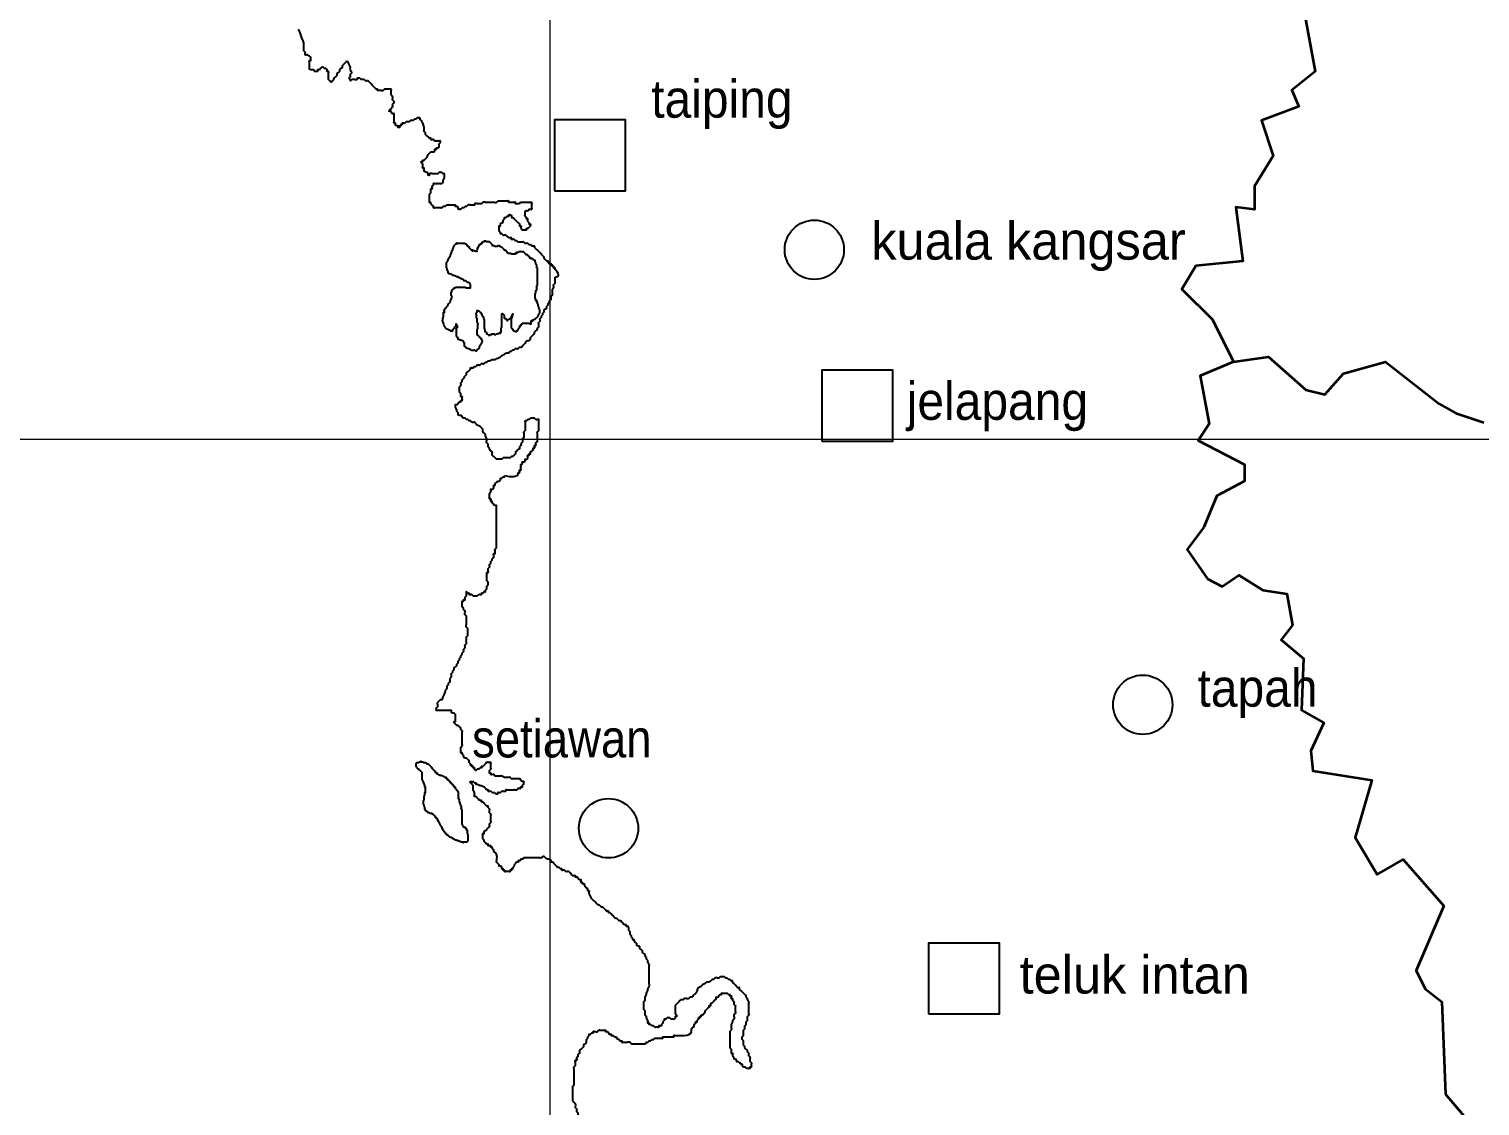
# Model space of a CAD drawing. Header units: metres. Extents: x -400 to 2000400, y -400 to 948520.
# Drawn here: x 244810 to 398504, y 429367 to 543427 of the extents above; entities that cross this region are included whole.
import ezdxf
from ezdxf.enums import TextEntityAlignment as Align

# ---------------------------------------------------------------- set-up
doc = ezdxf.new("R2010")
doc.units = ezdxf.units.M
doc.header["$LTSCALE"] = 1600
for name, color, linetype, lineweight in [('1', 7, 'Continuous', 25), ('2', 7, 'Continuous', 25), ('3', 7, 'Continuous', 13), ('30', 7, 'Continuous', 35)]:
    doc.layers.add(name, color=color, linetype=linetype, lineweight=lineweight)

msp = doc.modelspace()

# ---------------------------------------------------------------- linework, layer by layer
at = {"layer": '1'}
for points in [[(274657, 539088), (274512, 539233), (274512, 539378), (274512, 539522), (274512, 539667), (274512, 539956), (274512, 540101), (274657, 540101), (274657, 540245), (274657, 540390), (274512, 540535), (274223, 540679), (274078, 540679), (274078, 540824), (274078, 540968), (273934, 541113), (273934, 541258), (273934, 541402), (273934, 541547), (273934, 541692), (273934, 541836), (273789, 542270), (273645, 542704), (273500, 543138), (273356, 543427)], [(282898, 534749), (283042, 534749), (283042, 534894), (283187, 534894), (283187, 535038), (283332, 535183), (283332, 535472), (283476, 535617), (283476, 535762), (283332, 535906), (283332, 536196), (283187, 536485), (283187, 536629), (283187, 536919), (283187, 537063), (283042, 537063), (282898, 537063), (282753, 537063), (282609, 537063), (282464, 537063), (282320, 536919), (282030, 536919), (281886, 536919), (281741, 536919), (281741, 537063), (281597, 537063), (281452, 537208), (281307, 537353), (281163, 537497), (281018, 537642), (280874, 537787), (280729, 537931), (280585, 537931), (280440, 537931), (280295, 538076), (280151, 538076), (280006, 538076), (279862, 538220), (279717, 538220), (279573, 538220), (279573, 538076), (279283, 538076), (279139, 538076), (278994, 538076), (278850, 537931), (278850, 538076), (278705, 538220), (278850, 538365), (278850, 538510), (278850, 538654), (278994, 538799), (278850, 539088), (278850, 539378), (278705, 539667), (278560, 539956), (278416, 539956), (278271, 539811), (278127, 539667), (277982, 539522), (277982, 539378), (277838, 539233), (277693, 539088), (277693, 538944), (277548, 538799), (277404, 538654), (277404, 538510), (277259, 538365), (277115, 538220), (276970, 537931), (276825, 537787), (276681, 537931), (276536, 538076), (276536, 538220), (276536, 538510), (276536, 538654), (276536, 538799), (276536, 538944), (276392, 538944), (276392, 539088), (276247, 539233), (276103, 539233), (275958, 539378), (275813, 539378), (275669, 539233), (275524, 539088), (275380, 539088), (275380, 538944), (275235, 538944), (275091, 538944), (274946, 539088), (274657, 539088)], [(288536, 528241), (288392, 528241), (288247, 528241), (288103, 528096), (287958, 528096), (287814, 528096), (287669, 528096), (287524, 528096), (287235, 528096), (287235, 527951), (287091, 527951), (287091, 528096), (286946, 528241), (286657, 528385), (286657, 528530), (286657, 528675), (286512, 528675), (286512, 528819), (286512, 529108), (286368, 529253), (286368, 529398), (286512, 529398), (286512, 529542), (286657, 529542), (286801, 529687), (286946, 529832), (287091, 530121), (287235, 530266), (287380, 530410), (287669, 530410), (287814, 530555), (287814, 530699), (287958, 530699), (287958, 530844), (288103, 530844), (288247, 530989), (288247, 531278), (288392, 531423), (288392, 531567), (288247, 531567), (288103, 531567), (287958, 531567), (287814, 531567), (287669, 531712), (287380, 531712), (287380, 531856), (287235, 531856), (287091, 532001), (286801, 532290), (286801, 532435), (286657, 532580), (286657, 532724), (286657, 533014), (286512, 533447), (286368, 533737), (286223, 533881), (286223, 534026), (286079, 534026), (285934, 534026), (285789, 533881), (285645, 533881), (285500, 533737), (285356, 533737), (285211, 533737), (285067, 533592), (284777, 533592), (284633, 533447), (284488, 533447), (284344, 533447), (284344, 533303), (284199, 533303), (284199, 533158), (284054, 533158), (284054, 533014), (283910, 533014), (283910, 533158), (283765, 533158), (283621, 533303), (283621, 533447), (283476, 533447), (283476, 533592), (283476, 533737), (283476, 533881), (283476, 534026), (283476, 534171), (283476, 534315), (283476, 534460), (283332, 534460), (283187, 534605), (283042, 534749), (282898, 534749)], [(296777, 524914), (296633, 524914), (296488, 524914), (296344, 524914), (296344, 525059), (296199, 525059), (296055, 525059), (295910, 525059), (295765, 525059), (295621, 525059), (295621, 525203), (295476, 525203), (295332, 525203), (295187, 525203), (295043, 525203), (294898, 525203), (294753, 525203), (294609, 525203), (294464, 525203), (294320, 525059), (294030, 525059), (293886, 525059), (293741, 525059), (293597, 525059), (293163, 525059), (292874, 525059), (292729, 524914), (292585, 524914), (292296, 524914), (292006, 524914), (292006, 524769), (291862, 524769), (291717, 524769), (291573, 524769), (291283, 524769), (291139, 524625), (290994, 524625), (290850, 524480), (290705, 524480), (290561, 524335), (290416, 524335), (290271, 524335), (290271, 524480), (290127, 524625), (289982, 524625), (289982, 524769), (289838, 524769), (289693, 524769), (289404, 524769), (289115, 524769), (288826, 524625), (288681, 524625), (288536, 524480), (288392, 524480), (288247, 524480), (288103, 524480), (287814, 524480), (287669, 524480), (287669, 524625), (287524, 524769), (287380, 524914), (287380, 525059), (287235, 525059), (287235, 525203), (287235, 525348), (287235, 525493), (287235, 525637), (287235, 525782), (287235, 525926), (287380, 526071), (287380, 526216), (287380, 526360), (287380, 526505), (287524, 526505), (287524, 526650), (287524, 526794), (287669, 526939), (287669, 527084), (287814, 527084), (287958, 527084), (288103, 527084), (288247, 527084), (288392, 527084), (288536, 527084), (288681, 527228), (288681, 527373), (288826, 527662), (288826, 527951), (288826, 528096), (288681, 528096), (288536, 528241)], [(298079, 520430), (297934, 520575), (297790, 520575), (297645, 520720), (297500, 520720), (297356, 520720), (297211, 520864), (297067, 520864), (296922, 520864), (296777, 520864), (296633, 520864), (296488, 521009), (296344, 521009), (296199, 521153), (296055, 521153), (295910, 521153), (295910, 521298), (295765, 521298), (295476, 521443), (295332, 521587), (295187, 521587), (295043, 521587), (294898, 521732), (294753, 521732), (294753, 521877), (294609, 522021), (294609, 522166), (294609, 522311), (294609, 522455), (294609, 522600), (294753, 522600), (294753, 522744), (294898, 522889), (295043, 523034), (295043, 523178), (295187, 523323), (295187, 523468), (295332, 523468), (295476, 523612), (295621, 523612), (295621, 523757), (295765, 523757), (295910, 523612), (295910, 523468), (296055, 523468), (296199, 523323), (296344, 523178), (296488, 523034), (296633, 522889), (296777, 522744), (296777, 522600), (296922, 522600), (296922, 522455), (297067, 522166), (297211, 522166), (297356, 522166), (297500, 522166), (297500, 522311), (297645, 522311), (297790, 522455), (297934, 522600), (297934, 522744), (297790, 522744), (297790, 522889), (297645, 523034), (297645, 523178), (297645, 523323), (297500, 523323), (297500, 523468), (297356, 523612), (297356, 523757), (297356, 523902), (297356, 524046), (297500, 524191), (297645, 524191), (297790, 524335), (297934, 524335), (298079, 524335), (298079, 524480), (298079, 524625), (298079, 524914), (298079, 525059), (297934, 525059), (297790, 525059), (297645, 525059), (297500, 525059), (297356, 525059), (297211, 525059), (297067, 525059), (296922, 525059), (296777, 524914)], [(292198, 519824), (291707, 519988), (291789, 519906), (291707, 519988), (291625, 520070), (291543, 520152), (291461, 520234), (291461, 520315), (291379, 520315), (291379, 520397), (291297, 520397), (291297, 520479), (291215, 520479), (291215, 520561), (291134, 520643), (291052, 520643), (290970, 520725), (290888, 520725), (290806, 520725), (290724, 520725), (290642, 520725), (290560, 520725), (290479, 520725), (290397, 520725), (290233, 520725), (290069, 520725), (290069, 520643), (289987, 520643), (289905, 520561), (289824, 520479), (289742, 520315), (289742, 520234), (289660, 520152), (289660, 519988), (289578, 519906), (289578, 519824), (289496, 519660), (289496, 519578), (289414, 519496), (289414, 519414), (289332, 519251), (289332, 519169), (289250, 519169), (289250, 519087), (289169, 519005), (289169, 518923), (289087, 518841), (289087, 518759), (289005, 518677), (289005, 518595), (289005, 518432), (289005, 518350), (289005, 518268), (289005, 518186), (289087, 518022), (289087, 517858), (289169, 517776), (289169, 517612), (289250, 517531), (289332, 517531), (289414, 517531), (289578, 517449), (289660, 517367), (289824, 517367), (289987, 517285), (290151, 517203), (290233, 517203), (290315, 517121), (290397, 517121), (290479, 517039), (290560, 517039), (290642, 516957), (290724, 516957), (290806, 516875), (290888, 516793), (290970, 516793), (291052, 516793), (291215, 516630), (291461, 516548), (291461, 516466), (291543, 516384), (291543, 516302), (291543, 516220), (291543, 516138), (291543, 516056), (291543, 515974), (291461, 515974), (291379, 515974), (291297, 515974), (291215, 515974), (291134, 515974)], [(296865, 519824), (296783, 519824), (296701, 519824), (296619, 519742), (296538, 519742), (296456, 519742), (296456, 519660), (296374, 519660), (296292, 519660), (296292, 519578), (296210, 519578), (296046, 519578), (295964, 519578), (295801, 519660), (295719, 519660), (295637, 519660), (295555, 519660), (295473, 519824), (295391, 519906), (295309, 519988), (295228, 519988), (295146, 520070), (295064, 520152), (294982, 520234), (294900, 520315), (294818, 520315), (294736, 520397), (294654, 520397), (294654, 520479), (294573, 520479), (294491, 520479), (294409, 520397), (294327, 520397), (294245, 520397), (294163, 520397), (294081, 520479), (293999, 520479), (293917, 520479), (293917, 520561), (293836, 520643), (293754, 520725), (293672, 520807), (293590, 520889), (293508, 520889), (293426, 520889), (293344, 520889), (293262, 520889), (293181, 520971), (293099, 520971), (293017, 520971), (293017, 520889), (292935, 520889), (292853, 520807), (292771, 520807), (292771, 520725), (292689, 520725), (292689, 520643), (292607, 520643), (292607, 520561), (292526, 520561), (292444, 520479), (292444, 520397), (292362, 520315), (292362, 520234), (292280, 520234), (292280, 520152), (292280, 520070), (292198, 519824)], [(298666, 512944), (298748, 513025), (298748, 513107), (298830, 513189), (298830, 513271), (298912, 513353), (298912, 513435), (298912, 513517), (298912, 513599), (298912, 513681), (298830, 513845), (298830, 513927), (298830, 514008), (298748, 514090), (298748, 514172), (298748, 514254), (298666, 514336), (298666, 514418), (298666, 514500), (298585, 514500), (298585, 514582), (298585, 514664), (298503, 514664), (298503, 514746), (298503, 514828), (298421, 514909), (298421, 514991), (298421, 515073), (298421, 515155), (298421, 515237), (298421, 515319), (298421, 515401), (298503, 515483), (298503, 515565), (298503, 515647), (298503, 515729), (298585, 515810), (298585, 515892), (298585, 515974), (298585, 516056), (298585, 516138), (298585, 516220), (298666, 516302), (298666, 516384), (298666, 516466), (298666, 516548), (298666, 516630), (298666, 516711), (298666, 516793), (298666, 516957), (298666, 517039), (298666, 517121), (298666, 517285), (298666, 517367), (298666, 517531), (298666, 517612), (298666, 517776), (298666, 517858), (298666, 517940), (298666, 518022), (298666, 518104), (298585, 518186), (298585, 518268), (298585, 518350), (298585, 518432), (298503, 518513), (298503, 518595), (298503, 518677), (298421, 518759), (298421, 518841), (298421, 518923), (298339, 518923), (298257, 519005), (298175, 519087), (298093, 519087), (298011, 519087), (298011, 519169), (297930, 519169), (297848, 519169), (297848, 519251), (297766, 519333), (297684, 519414), (297602, 519496), (297520, 519496), (297438, 519578), (297356, 519660), (297275, 519742), (297193, 519824), (297111, 519824), (297029, 519824), (296865, 519824)], [(300617, 517891), (300537, 517972), (300537, 518116), (300392, 518116), (300392, 518261), (300247, 518261), (300247, 518405), (300103, 518405), (300103, 518550), (299958, 518550), (299814, 518695), (299814, 518839), (299669, 518839), (299525, 518984), (299380, 519129), (299380, 519273), (299235, 519418), (299091, 519563), (298946, 519707), (298802, 519852), (298657, 519996), (298512, 520141), (298368, 520286), (298368, 520430), (298223, 520430), (298079, 520430)], [(294464, 508570), (294753, 508715), (294898, 508860), (295187, 509004), (295476, 509149), (295621, 509149), (295765, 509293), (295910, 509293), (296055, 509438), (296199, 509438), (296344, 509583), (296488, 509583), (296633, 509583), (296777, 509727), (296922, 509727), (297067, 509872), (297211, 510017), (297356, 510161), (297645, 510451), (297790, 510451), (297934, 510595), (297934, 510740), (298079, 510884), (298223, 511029), (298368, 511174), (298368, 511318), (298512, 511463), (298657, 511608), (298657, 511752), (298802, 511897), (298802, 512041), (298802, 512186), (298802, 512331), (298946, 512475), (298946, 512620), (298946, 512765), (299091, 512909), (299091, 513054), (299235, 513199), (299235, 513343), (299380, 513488), (299380, 513632), (299525, 513777), (299669, 513922), (299669, 514066), (299814, 514211), (299814, 514356), (299958, 514500), (299958, 514645), (300103, 514790), (300103, 514934), (300103, 515079), (300247, 515223), (300247, 515513), (300247, 515657), (300247, 515802), (300392, 516091), (300392, 516381), (300537, 516525), (300537, 516670), (300537, 516959), (300537, 517104), (300823, 517266), (300617, 517891)], [(291134, 515974), (291052, 516056), (290888, 516056), (290724, 516056), (290560, 516056), (290479, 516056), (290397, 516056), (290233, 516056), (290151, 516056), (290069, 516056), (289987, 516056), (289905, 515974), (289824, 515974), (289742, 515892), (289660, 515810), (289578, 515729), (289578, 515647), (289578, 515565), (289496, 515483), (289496, 515401), (289496, 515237), (289578, 515155), (289578, 515073), (289578, 514991), (289578, 514909), (289496, 514828), (289496, 514746), (289414, 514664), (289414, 514582), (289250, 514336), (288923, 513845), (288759, 513599), (288759, 513353), (288677, 513353), (288677, 513271), (288677, 513189), (288677, 513107), (288677, 513025), (288677, 512944), (288595, 512780), (288595, 512698), (288595, 512616), (288595, 512452), (288677, 512288), (288759, 512043), (288841, 511879), (289005, 511715), (289169, 511633), (289332, 511551), (289496, 511469), (289660, 511469), (289660, 511551), (289742, 511551), (289742, 511633), (289905, 511797), (289905, 511879), (289987, 511961), (290069, 512124), (290069, 512206), (290069, 512124), (290151, 512043), (290151, 511961), (290151, 511797), (290069, 511715), (290069, 511633), (290069, 511551), (290069, 511469), (290069, 511387), (290069, 511305), (290069, 511223), (290069, 511142), (290069, 511060), (290069, 510978), (290069, 510896), (290151, 510814), (290233, 510650), (290233, 510568), (290315, 510568), (290479, 510486), (290642, 510486), (290724, 510404), (290806, 510404), (290806, 510322), (290888, 510241), (290888, 510159), (290888, 509995), (290888, 509913), (290970, 509831), (291052, 509749), (291134, 509667), (291379, 509585)], [(291379, 509585), (291543, 509503), (291707, 509421), (291871, 509421), (292034, 509421), (292116, 509340), (292198, 509340), (292198, 509421), (292280, 509421), (292362, 509503), (292444, 509585), (292526, 509667), (292526, 509831), (292607, 509913), (292689, 510077), (292771, 510159), (292771, 510241), (292853, 510322), (292853, 510404), (292771, 510486), (292771, 510568), (292689, 510568), (292689, 510650), (292607, 510732), (292526, 510814), (292444, 510896), (292362, 510978), (292280, 511060), (292280, 511142), (292280, 511223), (292280, 511305), (292280, 511387), (292280, 511469), (292280, 511551), (292362, 511715), (292362, 511879), (292362, 511961), (292362, 512124), (292362, 512288), (292280, 512370), (292280, 512534), (292280, 512616), (292280, 512780), (292198, 512862), (292198, 512944), (292198, 513025), (292198, 513107), (292198, 513189), (292198, 513353), (292280, 513435), (292280, 513517), (292280, 513599), (292362, 513599), (292526, 513517), (292607, 513435), (292689, 513353), (292689, 513271), (292771, 513271), (292771, 513107), (292853, 513025), (292935, 512944), (292935, 512780), (293017, 512616), (293017, 512452), (293017, 512288), (293017, 512206), (293017, 511961), (293017, 511797), (293017, 511715), (293099, 511551), (293099, 511469), (293099, 511387), (293181, 511387), (293262, 511223), (293262, 511142), (293344, 511142), (293426, 511060), (293590, 510978), (293672, 511060), (293754, 511060), (293836, 511060), (293836, 511142), (293917, 511142), (293999, 511142), (294081, 511142), (294081, 511060), (294163, 511060), (294245, 511060), (294327, 511142), (294409, 511142), (294573, 511223)], [(294573, 511223), (294654, 511223), (294736, 511223), (294736, 511305), (294818, 511305), (294818, 511387), (294818, 511469), (294818, 511633), (294818, 511715), (294900, 511879), (294900, 511961), (294900, 512124), (294900, 512206), (294900, 512288), (294900, 512452), (294900, 512616), (294900, 512780), (294900, 512862), (294900, 513025), (294900, 513107), (294900, 513189), (294900, 513271), (294982, 513271), (295064, 513189), (295146, 513107), (295146, 513025), (295228, 512780), (295391, 512698), (295391, 512616), (295473, 512616), (295473, 512534), (295555, 512616), (295637, 512698), (295801, 512780), (295883, 512862), (295964, 513025), (296046, 513107), (296046, 513189), (296046, 513271), (296046, 513189), (295964, 513107), (295964, 513025), (295964, 512862), (295883, 512780), (295883, 512616), (295883, 512534), (295883, 512370), (295883, 512288), (295883, 512124), (295883, 512043), (295883, 511961), (295883, 511797), (295964, 511715), (296046, 511633), (296046, 511551), (296210, 511469), (296374, 511387), (296456, 511387), (296456, 511469), (296538, 511469), (296619, 511633), (296701, 511715), (296783, 511879), (296865, 512043), (296947, 512043), (296947, 512124), (297029, 512206), (297111, 512288), (297193, 512288), (297275, 512288), (297356, 512288), (297520, 512288), (297602, 512288), (297684, 512288), (297766, 512288), (297848, 512206), (297930, 512206), (298011, 512206), (298011, 512288), (298011, 512370), (298011, 512452), (298011, 512534), (298093, 512534), (298175, 512534), (298175, 512616), (298257, 512616), (298339, 512698), (298421, 512698), (298503, 512780), (298585, 512862), (298666, 512944)], [(295187, 498012), (295043, 498012), (294898, 497867), (294753, 497867), (294609, 497867), (294464, 497867), (294320, 497867), (294175, 498012), (294030, 498157), (293886, 498301), (293886, 498590), (293741, 498735), (293597, 498880), (293597, 499024), (293452, 499169), (293452, 499458), (293308, 499603), (293308, 499892), (293308, 500037), (293163, 500326), (293163, 500471), (293018, 500615), (292874, 500905), (292874, 501049), (292729, 501194), (292585, 501338), (292296, 501483), (292151, 501628), (292006, 501772), (291717, 501772), (291573, 501917), (291428, 501917), (291283, 502062), (291139, 502062), (290994, 502206), (290850, 502206), (290705, 502351), (290561, 502496), (290416, 502496), (290271, 502640), (290271, 502785), (290127, 502929), (290127, 503074), (289982, 503363), (289982, 503508), (289982, 503653), (290127, 503653), (290271, 503797), (290416, 503942), (290561, 503942), (290561, 504087), (290705, 504087), (290705, 504231), (290705, 504376), (290705, 504520), (290561, 504520), (290561, 504810), (290416, 504954), (290416, 505099), (290416, 505244), (290416, 505388), (290416, 505533), (290561, 505678), (290561, 505822), (290561, 505967), (290705, 506111), (290705, 506256), (290850, 506401), (290994, 506690), (291139, 506835), (291139, 506979), (291283, 507124), (291428, 507269), (291573, 507413), (291573, 507558), (291717, 507558), (291862, 507558), (292006, 507702), (292151, 507702), (292296, 507847), (292585, 507847), (292729, 507992), (292874, 507992), (293018, 507992), (293163, 508136), (293308, 508136), (293452, 508281), (293597, 508281), (293886, 508426), (294030, 508426), (294464, 508570)], [(295187, 496132), (296488, 496132), (296633, 496276), (296633, 496421), (296777, 496421), (296777, 496566), (296777, 496710), (296922, 496710), (296922, 496855), (296922, 496999), (296922, 497144), (296922, 497289), (297067, 497433), (297067, 497578), (297211, 497578), (297356, 497723), (297356, 497867), (297500, 497867), (297645, 498012), (297645, 498157), (297645, 498301), (297790, 498301), (297790, 498446), (297934, 498446), (297934, 498590), (298079, 498735), (298223, 498880), (298223, 499024), (298368, 499024), (298368, 499169), (298368, 499314), (298512, 499314), (298512, 499458), (298512, 499603), (298657, 499748), (298657, 499892), (298657, 500037), (298657, 500181), (298657, 500326), (298657, 500471), (298657, 500615), (298657, 500760), (298802, 500905), (298802, 501049), (298802, 501194), (298802, 501338), (298802, 501483), (298802, 501628), (298802, 501772), (298802, 501917), (298802, 502062), (298657, 502062), (298512, 502062), (298368, 502206), (298223, 502206), (298079, 502206), (297934, 502206), (297790, 502062), (297645, 502062), (297500, 501917), (297356, 501917), (297356, 501772), (297356, 501628), (297356, 501483), (297356, 501338), (297356, 501194), (297356, 501049), (297356, 500905), (297211, 500760), (297211, 500615), (297211, 500471), (297211, 500181), (297067, 500037), (297067, 499892), (297067, 499748), (296922, 499458), (296922, 499314), (296777, 499169), (296777, 499024), (296633, 498880), (296488, 498735), (296344, 498590), (296344, 498446), (296199, 498301), (296055, 498157), (295910, 498157), (295765, 498012), (295621, 498012), (295476, 498012), (295332, 498012), (295187, 498012)], [(294320, 492805), (294320, 492950), (294175, 492950), (294030, 493094), (293886, 493239), (293886, 493384), (293741, 493384), (293741, 493528), (293741, 493673), (293597, 493673), (293597, 493817), (293597, 493962), (293597, 494107), (293597, 494251), (293741, 494396), (293741, 494541), (293741, 494685), (293886, 494685), (294030, 494975), (294030, 495119), (294175, 495119), (294175, 495264), (294320, 495408), (294464, 495553), (294609, 495553), (294753, 495698), (294753, 495842), (294898, 495842), (295043, 495987), (295187, 495987), (295187, 496132)], [(290994, 481668), (290994, 481813), (290850, 481957), (290850, 482102), (290705, 482247), (290705, 482391), (290705, 482536), (290705, 482681), (290705, 482825), (290850, 482825), (290850, 482970), (290994, 482970), (290994, 483114), (290994, 483259), (291139, 483404), (291139, 483548), (291139, 483693), (291139, 483838), (291139, 483693), (291283, 483693), (291428, 483693), (291428, 483548), (291573, 483548), (291717, 483548), (291862, 483404), (292006, 483404), (292151, 483404), (292296, 483404), (292440, 483548), (292585, 483548), (292729, 483548), (292729, 483693), (292874, 483693), (293018, 483838), (293163, 483838), (293163, 483982), (293308, 484127), (293308, 484416), (293452, 484561), (293452, 484705), (293452, 484850), (293308, 484995), (293308, 485139), (293308, 485284), (293308, 485429), (293308, 485573), (293308, 485718), (293308, 485863), (293452, 485863), (293452, 486007), (293452, 486152), (293452, 486296), (293597, 486441), (293597, 486586), (293597, 486730), (293741, 486875), (293741, 487020), (293886, 487164), (293886, 487309), (294030, 487454), (294030, 487598), (294030, 487743), (294030, 487887), (294175, 487887), (294175, 488032), (294175, 488177), (294175, 488321), (294320, 488466), (294320, 488755), (294320, 488900), (294320, 489045), (294320, 489189), (294320, 489478), (294320, 489623), (294320, 489912), (294320, 490202), (294320, 490491), (294320, 490780), (294320, 491069), (294320, 491214), (294320, 491359), (294320, 491503), (294320, 491648), (294320, 491793), (294320, 491937), (294320, 492082), (294320, 492226), (294320, 492371), (294320, 492516), (294320, 492660), (294320, 492805)], [(290705, 468651), (290705, 468940), (290705, 469085), (290561, 469230), (290561, 469374), (290416, 469519), (290271, 469663), (290127, 469663), (289982, 469808), (289838, 469953), (289838, 470097), (289982, 470097), (289982, 470242), (289982, 470531), (289982, 470676), (289982, 470821), (289838, 470965), (289693, 470965), (289549, 471110), (289549, 471254), (289404, 471254), (289259, 471254), (289115, 471254), (288970, 471254), (288826, 471254), (288681, 471254), (288536, 471254), (288392, 471254), (288247, 471254), (288103, 471254), (287958, 471254), (287958, 471399), (287958, 471544), (288103, 471688), (288103, 471833), (288103, 472122), (288247, 472267), (288392, 472411), (288536, 472411), (288681, 472701), (288826, 472990), (288970, 473424), (289115, 473713), (289115, 473858), (289259, 474002), (289259, 474147), (289404, 474292), (289404, 474436), (289404, 474581), (289549, 474870), (289549, 475015), (289549, 475160), (289693, 475304), (289693, 475449), (289838, 475593), (289838, 475738), (289982, 475883), (290127, 476027), (290127, 476172), (290271, 476317), (290271, 476461), (290416, 476606), (290416, 476751), (290561, 476895), (290561, 477040), (290705, 477184), (290705, 477329), (290850, 477474), (290850, 477618), (290994, 477908), (290994, 478052), (290994, 478197), (291139, 478342), (291139, 478486), (291139, 478775), (291139, 478920), (291139, 479065), (291283, 479209), (291283, 479354), (291283, 479499), (291283, 479643), (291283, 479788), (291283, 479933), (291139, 480077), (291139, 480366), (291139, 480511), (291139, 480800), (291139, 481090), (291139, 481234), (290994, 481379), (290994, 481668)], [(295476, 462866), (295621, 462866), (295765, 462866), (295910, 462866), (296055, 462866), (296199, 462866), (296344, 462866), (296488, 462866), (296633, 463010), (296777, 463010), (296922, 463010), (296922, 463155), (297067, 463155), (297067, 463299), (297211, 463444), (297211, 463589), (297211, 463733), (297067, 463733), (296922, 463878), (296777, 464023), (296633, 464023), (296488, 464023), (296344, 464023), (296199, 464023), (296055, 464023), (295910, 464023), (295765, 464167), (295621, 464167), (295332, 464167), (295187, 464167), (294898, 464312), (294753, 464312), (294609, 464312), (294464, 464312), (294320, 464312), (294175, 464312), (294030, 464457), (293886, 464457), (293741, 464457), (293741, 464601), (293597, 464601), (293597, 464746), (293597, 464890), (293741, 465035), (293741, 465180), (293741, 465324), (293741, 465469), (293741, 465614), (293741, 465758), (293597, 465758), (293452, 465758), (293308, 465758), (293163, 465614), (293018, 465469), (292874, 465324), (292729, 465324), (292729, 465180), (292585, 465180), (292440, 465035), (292296, 465035), (292151, 464890), (292006, 465035), (292006, 465180), (291862, 465180), (291862, 465324), (291717, 465324), (291717, 465469), (291573, 465469), (291573, 465614), (291428, 465758), (291428, 465903), (291283, 466048), (291139, 466192), (290994, 466192), (290850, 466337), (290850, 466481), (290705, 466626), (290705, 466771), (290561, 466771), (290561, 466915), (290561, 467060), (290561, 467205), (290561, 467349), (290705, 467494), (290705, 467639), (290705, 467783), (290705, 467928), (290705, 468072), (290705, 468217), (290705, 468506), (290705, 468651)], [(289754, 463301), (289754, 463372), (289683, 463372), (289683, 463443), (289613, 463443), (289613, 463513), (289542, 463513), (289542, 463584), (289471, 463584), (289471, 463655), (289400, 463655), (289400, 463726), (289329, 463797), (289258, 463868), (289187, 463868), (289187, 463939), (289116, 464010), (289045, 464010), (289045, 464081), (288975, 464152), (288904, 464152), (288833, 464223), (288762, 464223), (288691, 464294), (288620, 464294), (288478, 464364), (288407, 464364), (288337, 464364), (288266, 464435), (288195, 464435), (288124, 464506), (288053, 464506), (288053, 464577), (287982, 464648), (287911, 464648), (287911, 464719), (287840, 464719), (287840, 464790), (287770, 464861), (287699, 464932), (287628, 465003), (287557, 465074), (287557, 465144), (287486, 465144), (287486, 465215), (287415, 465286), (287344, 465357), (287273, 465428), (287202, 465499), (287132, 465570), (287061, 465570), (286990, 465570), (286990, 465641), (286919, 465641), (286848, 465712), (286777, 465712), (286706, 465712), (286635, 465712), (286564, 465783), (286494, 465783), (286423, 465783), (286352, 465783), (286352, 465854), (286281, 465854), (286210, 465783), (286139, 465783), (286068, 465712), (285997, 465712), (285926, 465712), (285856, 465712), (285785, 465641), (285785, 465570), (285785, 465499), (285785, 465428), (285785, 465357), (285856, 465286), (285856, 465215), (285926, 465144), (285997, 465074), (286068, 465074), (286068, 465003), (286139, 465003), (286210, 464932), (286281, 464861), (286352, 464790), (286423, 464719), (286423, 464648), (286423, 464577), (286423, 464506), (286423, 464435), (286423, 464364)], [(286423, 464364), (286423, 464294), (286423, 464223), (286423, 464152), (286423, 464081), (286423, 464010), (286423, 463939), (286494, 463868), (286494, 463797), (286564, 463726), (286564, 463655), (286564, 463584), (286635, 463584), (286635, 463513), (286635, 463443), (286706, 463372), (286706, 463301), (286706, 463230), (286706, 463159), (286777, 463159), (286777, 463088), (286777, 463017), (286777, 462946), (286777, 462875), (286777, 462804), (286777, 462733), (286777, 462663), (286777, 462592), (286777, 462521), (286706, 462521), (286706, 462450), (286706, 462379), (286706, 462308), (286706, 462237), (286635, 462166), (286635, 462095), (286635, 462024), (286635, 461953), (286635, 461882), (286635, 461812), (286635, 461741), (286564, 461670), (286564, 461599), (286564, 461528), (286564, 461457), (286564, 461386), (286564, 461315), (286635, 461244), (286635, 461173), (286635, 461102), (286706, 461032), (286706, 460961), (286706, 460890), (286706, 460819), (286777, 460748), (286777, 460677), (286848, 460677), (286919, 460606), (286990, 460535), (287061, 460464), (287132, 460464), (287202, 460464), (287273, 460393), (287415, 460393), (287486, 460393), (287486, 460322), (287557, 460322), (287628, 460251), (287699, 460181), (287770, 460110), (287840, 460039), (287840, 459968), (287911, 459968), (287911, 459897), (287982, 459826), (288053, 459755), (288053, 459684), (288124, 459684), (288124, 459613), (288124, 459542), (288195, 459542), (288195, 459471), (288266, 459400), (288266, 459330), (288337, 459259), (288337, 459188), (288407, 459117), (288407, 459046), (288478, 458975), (288549, 458904), (288549, 458833)], [(291243, 457344), (291243, 457415), (291314, 457486), (291314, 457557), (291314, 457628), (291314, 457699), (291314, 457769), (291314, 457840), (291314, 457911), (291314, 458053), (291314, 458124), (291243, 458195), (291243, 458266), (291243, 458337), (291243, 458408), (291243, 458479), (291243, 458550), (291172, 458550), (291172, 458620), (291172, 458691), (291101, 458691), (291101, 458762), (291030, 458833), (290959, 458833), (290959, 458904), (290889, 458904), (290818, 458904), (290818, 458975), (290747, 459046), (290747, 459117), (290676, 459188), (290676, 459259), (290676, 459330), (290676, 459400), (290676, 459471), (290676, 459542), (290676, 459613), (290676, 459684), (290676, 459755), (290676, 459826), (290676, 459897), (290676, 459968), (290676, 460039), (290676, 460110), (290676, 460181), (290676, 460251), (290676, 460322), (290676, 460393), (290676, 460464), (290676, 460535), (290676, 460606), (290676, 460677), (290676, 460748), (290605, 460819), (290605, 460961), (290605, 461032), (290605, 461102), (290534, 461173), (290534, 461244), (290463, 461315), (290463, 461386), (290463, 461457), (290392, 461528), (290392, 461599), (290392, 461670), (290392, 461741), (290392, 461812), (290321, 461882), (290321, 461953), (290321, 462024), (290321, 462095), (290321, 462166), (290321, 462237), (290321, 462308), (290321, 462379), (290321, 462450), (290321, 462521), (290321, 462592), (290251, 462592), (290251, 462663), (290180, 462733), (290109, 462804), (290109, 462875), (290038, 462946), (290038, 463017), (289967, 463017), (289967, 463088), (289896, 463159), (289825, 463159), (289825, 463230), (289754, 463301)], [(294320, 455200), (294175, 456212), (294030, 456357), (294030, 456502), (293886, 456646), (293886, 456791), (293741, 456791), (293741, 456936), (293597, 456936), (293452, 456936), (293452, 457080), (293308, 457080), (293163, 457225), (293018, 457369), (293018, 457514), (292874, 457659), (292874, 457803), (292874, 457948), (292874, 458093), (292874, 458237), (293018, 458237), (293018, 458382), (293163, 458527), (293308, 458671), (293452, 458816), (293597, 458960), (293597, 459105), (293597, 459250), (293741, 459394), (293741, 459539), (293741, 459684), (293741, 459828), (293741, 459973), (293741, 460118), (293741, 460262), (293597, 460407), (293597, 460551), (293597, 460696), (293597, 460841), (293452, 460985), (293452, 461130), (293308, 461130), (293163, 461275), (293018, 461419), (292874, 461564), (292729, 461564), (292729, 461708), (292585, 461708), (292440, 461853), (292296, 461998), (292151, 462142), (292006, 462142), (292006, 462287), (292006, 462432), (292006, 462576), (291862, 462866), (291862, 463010), (291862, 463155), (291862, 463299), (291717, 463444), (291717, 463589), (291573, 463589), (291573, 463733), (291717, 463733), (291862, 463733), (292006, 463589), (292151, 463589), (292151, 463444), (292296, 463444), (292585, 463299), (292729, 463299), (293018, 463155), (293163, 463010), (293308, 462866), (293452, 462866), (293452, 462721), (293597, 462721), (293741, 462721), (293886, 462576), (294030, 462576), (294320, 462432), (294464, 462432), (294464, 462576), (294609, 462576), (294753, 462576), (294898, 462721), (295043, 462721), (295187, 462721), (295332, 462721), (295332, 462866), (295476, 462866)], [(288549, 458833), (288549, 458762), (288620, 458762), (288620, 458691), (288620, 458620), (288691, 458620), (288691, 458550), (288762, 458479), (288833, 458408), (288833, 458337), (288904, 458266), (288975, 458266), (288975, 458195), (289045, 458195), (289045, 458124), (289187, 458053), (289258, 457982), (289329, 457911), (289471, 457840), (289542, 457840), (289613, 457769), (289683, 457769), (289683, 457699), (289754, 457699), (289825, 457628), (289896, 457628), (289967, 457557), (290038, 457557), (290109, 457557), (290180, 457486), (290251, 457486), (290321, 457486), (290392, 457415), (290463, 457415), (290534, 457344), (290605, 457344), (290676, 457344), (290747, 457344), (290747, 457273), (290818, 457273), (290889, 457344), (290959, 457344), (291243, 457344)], [(299235, 455778), (299091, 455634), (298946, 455634), (298802, 455634), (298657, 455634), (298512, 455634), (298368, 455634), (298223, 455634), (298079, 455634), (297934, 455634), (297790, 455634), (297645, 455634), (297500, 455634), (297356, 455634), (297211, 455634), (297067, 455489), (296922, 455489), (296777, 455345), (296633, 455345), (296633, 455200), (296488, 455200), (296344, 455055), (296199, 454911), (296199, 454766), (296055, 454621), (296055, 454477), (295910, 454477), (295910, 454332), (295765, 454332), (295765, 454187), (295621, 454187), (295476, 454187), (295332, 454187), (295187, 454187), (295187, 454332), (295043, 454332), (295043, 454477), (294898, 454477), (294898, 454621), (294753, 454766), (294609, 454766), (294609, 454911), (294464, 455055), (294320, 455200)], [(310223, 445075), (310079, 445220), (310079, 445365), (309790, 445654), (309790, 445799), (309645, 445943), (309501, 446088), (309501, 446233), (309211, 446377), (309211, 446522), (309067, 446666), (308922, 446811), (308922, 446956), (308778, 446956), (308778, 447100), (308633, 447245), (308633, 447390), (308488, 447534), (308488, 447679), (308488, 447824), (308344, 447968), (308344, 448113), (308199, 448402), (308055, 448402), (308055, 448547), (307910, 448547), (307766, 448691), (307621, 448836), (307476, 448981), (307332, 448981), (307187, 449125), (306898, 449270), (306753, 449415), (306609, 449559), (306464, 449704), (306320, 449848), (306175, 449848), (306175, 449993), (306031, 449993), (305886, 450138), (305741, 450282), (305597, 450427), (305452, 450427), (305308, 450572), (305019, 450716), (304874, 450861), (304729, 451006), (304585, 451150), (304440, 451295), (304296, 451584), (304151, 451873), (304151, 452018), (304151, 452163), (304006, 452163), (304006, 452307), (303862, 452452), (303717, 452596), (303573, 452886), (303428, 452886), (303428, 453030), (303284, 453030), (303284, 453175), (303284, 453320), (303139, 453320), (302994, 453464), (302850, 453609), (302705, 453609), (302705, 453754), (302561, 453754), (302416, 453754), (302127, 454043), (301982, 454187), (301838, 454187), (301693, 454187), (301549, 454332), (301404, 454332), (301259, 454332), (301259, 454477), (301115, 454477), (300970, 454621), (300826, 454621), (300681, 454766), (300537, 454911), (300392, 455055), (300247, 455200), (300103, 455200), (300103, 455345), (299814, 455489), (299525, 455634), (299380, 455778), (299235, 455778)], [(316585, 442472), (316440, 442327), (316151, 442183), (316007, 442038), (315717, 441893), (315573, 441604), (315428, 441315), (315284, 441170), (315139, 441026), (314995, 440881), (314850, 440881), (314705, 440736), (314416, 440736), (314272, 440736), (313982, 440592), (313838, 440592), (313693, 440447), (313549, 440303), (313404, 440158), (313260, 440013), (313260, 439869), (313260, 439724), (313260, 439579), (313260, 439290), (313260, 439145), (313404, 439001), (313404, 438856), (313260, 438856), (313260, 438712), (313115, 438567), (312970, 438567), (312826, 438567), (312681, 438712), (312537, 438712), (312392, 438712), (312248, 438567), (312103, 438567), (312103, 438422), (311958, 438278), (311958, 438133), (311814, 437988), (311814, 437844), (311669, 437844), (311525, 437844), (311525, 437699), (311380, 437699), (311235, 437699), (311091, 437699), (310946, 437844), (310802, 437844), (310657, 437988), (310513, 437988), (310513, 438133), (310368, 438133), (310368, 438278), (310368, 438422), (310223, 438712), (310223, 438856), (310079, 439001), (310079, 439145), (310079, 439290), (310079, 439435), (309934, 439579), (309934, 439724), (309934, 439869), (309934, 440013), (309934, 440158), (309934, 440303), (309934, 440447), (310079, 440592), (310079, 440736), (310079, 440881), (310223, 441170), (310223, 441315), (310368, 441604), (310368, 441749), (310513, 442038), (310513, 442327), (310513, 442617), (310513, 442906), (310513, 443195), (310513, 443340), (310513, 443629), (310513, 443774), (310513, 443918), (310513, 444208), (310513, 444352), (310368, 444642), (310368, 444786), (310223, 444931), (310223, 445075)], [(320199, 433939), (320199, 433794), (320344, 433794), (320344, 433649), (320633, 433505), (320922, 433360), (321067, 433360), (321211, 433360), (321211, 433505), (321356, 433505), (321356, 433649), (321356, 433794), (321356, 433939), (321211, 434083), (321211, 434228), (321211, 434372), (321211, 434517), (321067, 434662), (321067, 434806), (321067, 434951), (320922, 435096), (320922, 435240), (320778, 435385), (320633, 435530), (320633, 435674), (320489, 435819), (320489, 435963), (320489, 436108), (320489, 436253), (320344, 436397), (320344, 436542), (320344, 436687), (320489, 436831), (320489, 436976), (320489, 437121), (320489, 437265), (320489, 437410), (320633, 437554), (320633, 437699), (320633, 437844), (320778, 437988), (320778, 438133), (320778, 438278), (320922, 438422), (320922, 438567), (320922, 438712), (320922, 438856), (321067, 439001), (321067, 439145), (321067, 439290), (321067, 439435), (321067, 439579), (321067, 439724), (321067, 439869), (321067, 440013), (321067, 440158), (321067, 440303), (321067, 440447), (320922, 440592), (320922, 440736), (320778, 440881), (320778, 441026), (320633, 441170), (320489, 441315), (320344, 441460), (320199, 441604), (320055, 441749), (320055, 441893), (319910, 441893), (319766, 442038), (319621, 442183), (319477, 442327), (319332, 442472), (319332, 442617), (319187, 442617), (319043, 442761), (318898, 442761), (318754, 442906), (318609, 442906), (318464, 443051), (318320, 443051), (318175, 443051), (318031, 443051), (317886, 442906), (317742, 442906), (317452, 442906), (317308, 442761), (317163, 442761), (317019, 442617), (316729, 442472), (316585, 442472)], [(313260, 436831), (314995, 437410), (314995, 437554), (315139, 437699), (315284, 437844), (315284, 437988), (315428, 438133), (315428, 438278), (315573, 438278), (315573, 438422), (315717, 438567), (315717, 438712), (315862, 438712), (315862, 438856), (316007, 438856), (316007, 439001), (316151, 439001), (316296, 439145), (316440, 439290), (316440, 439435), (316585, 439579), (316729, 439724), (316874, 439869), (316874, 440013), (317019, 440013), (317019, 440158), (317163, 440303), (317308, 440447), (317452, 440592), (317597, 440736), (317597, 440881), (317742, 440881), (317886, 441026), (318031, 441170), (318175, 441170), (318175, 441315), (318320, 441315), (318464, 441315), (318609, 441315), (318754, 441315), (318898, 441170), (319043, 441170), (319043, 441026), (319187, 441026), (319187, 440881), (319187, 440736), (319332, 440736), (319332, 440592), (319477, 440447), (319477, 440158), (319621, 440013), (319621, 439869), (319621, 439724), (319621, 439579), (319621, 439435), (319621, 439145), (319477, 439001), (319477, 438856), (319477, 438567), (319332, 438422), (319332, 438278), (319187, 437988), (319187, 437844), (319187, 437699), (319187, 437410), (319043, 437265), (319043, 437121), (319043, 436976), (319043, 436687), (319043, 436542), (319043, 436397), (319043, 436253), (319043, 436108), (319043, 435963), (319043, 435819), (319043, 435674), (319043, 435530), (319187, 435385), (319187, 435240), (319187, 435096), (319187, 434951), (319332, 434951), (319332, 434806), (319332, 434662), (319477, 434517), (319477, 434372), (319621, 434372), (319766, 434083), (319910, 434083), (320055, 433939), (320199, 433939)], [(303862, 425405), (303717, 425550), (303717, 425694), (303717, 425984), (303717, 426128), (303717, 426273), (303717, 426418), (303862, 426562), (303862, 426707), (303862, 426851), (303862, 426996), (303717, 427141), (303717, 427285), (303573, 427575), (303573, 427719), (303428, 427719), (303428, 427864), (303284, 428009), (303139, 428298), (302994, 428442), (302994, 428587), (302850, 428732), (302850, 428876), (302850, 429021), (302705, 429166), (302705, 429310), (302705, 429600), (302561, 429744), (302416, 430033), (302416, 430178), (302416, 430323), (302416, 430467), (302416, 430612), (302416, 430901), (302416, 431046), (302416, 431190), (302416, 431335), (302416, 431480), (302561, 431624), (302561, 431769), (302561, 431914), (302561, 432203), (302561, 432348), (302561, 432637), (302561, 432781), (302561, 432926), (302561, 433071), (302561, 433215), (302561, 433505), (302705, 433649), (302705, 433794), (302705, 433939), (302705, 434228), (302850, 434228), (302850, 434372), (302850, 434517), (302994, 434662), (302994, 434806), (303139, 434951), (303139, 435240), (303284, 435385), (303428, 435530), (303573, 435674), (303573, 435819), (303717, 435963), (303862, 436108), (303862, 436397), (304006, 436542), (304006, 436687), (304151, 436831), (304151, 436976), (304296, 436976), (304440, 437121), (304585, 437121), (304585, 437265), (304729, 437265), (305019, 437265), (305163, 437410), (305308, 437410), (305452, 437410), (305741, 437410), (305886, 437410), (305886, 437265), (306031, 437265), (306175, 437121), (306320, 436976), (306464, 436976), (306464, 436831), (306609, 436831), (306898, 436687), (307043, 436687)], [(307043, 436687), (307043, 436542), (307332, 436397), (307476, 436253), (307621, 436253), (307621, 436108), (307766, 436108), (307910, 436108), (308055, 436108), (308488, 436108), (308633, 435963), (308922, 435963), (309067, 435963), (309211, 435963), (309501, 435963), (309645, 435963), (309790, 435963), (310079, 435963), (310223, 436108), (310368, 436108), (310513, 436253), (310657, 436253), (310802, 436397), (310946, 436397), (311091, 436542), (311235, 436542), (311380, 436542), (311525, 436542), (311669, 436542), (311814, 436542), (311958, 436542), (311958, 436687), (312103, 436687), (312248, 436687), (312392, 436687), (312537, 436687), (312681, 436687), (312826, 436687), (312970, 436687), (313115, 436687), (313115, 436831), (313260, 436831)]]:
    msp.add_spline(points, degree=3, dxfattribs=at)
at = {"layer": '2'}
for points in [[(300485, 526303), (307985, 526303), (307985, 533803), (300485, 533803)], [(328806, 499785), (336306, 499785), (336306, 507285), (328806, 507285)], [(340098, 439113), (347598, 439113), (347598, 446613), (340098, 446613)]]:
    msp.add_lwpolyline(points, close=True, dxfattribs=at)
for centre in [(327996, 520052), (362783, 471865), (306194, 458773)]:
    msp.add_circle(centre, 3141, dxfattribs=at)
at = {"layer": '3'}
for points in [[(300000, 100000), (300000, 200000), (300000, 300000), (300000, 400000), (300000, 500000), (300000, 600000), (300000, 700000), (300000, 800000)], [(100000, 500000), (200000, 500000), (300000, 500000), (400000, 500000), (500000, 500000), (600000, 500000), (700000, 500000), (800000, 500000)]]:
    msp.add_spline(points, degree=3, dxfattribs=at)
at = {"layer": '30'}
for points in [[(379823, 545634), (381062, 538940), (378583, 536956), (379327, 535221), (375362, 533733), (376601, 530014), (374618, 526791), (374618, 524312), (372635, 524560), (373379, 518857), (368422, 518361), (366935, 515882), (370157, 512659), (372388, 508196), (376105, 508692), (380070, 505221), (382053, 504725), (384036, 506957), (388497, 508196), (394197, 503733), (395932, 502742), (398906, 501750)], [(372388, 508196), (368857, 506698), (369835, 501613), (368662, 499853), (373549, 497310), (373549, 495550), (370617, 493985), (369248, 490661), (367489, 488314), (369639, 485185), (371203, 484402), (372963, 485576), (375504, 484011), (378046, 483620), (378632, 480295), (377459, 478731), (379805, 476775), (379610, 471299), (381956, 469930), (380587, 466996), (380783, 464845), (387039, 463867), (385279, 457804), (387625, 453893), (390362, 455457), (394663, 450568), (391731, 443723), (392708, 441767), (394468, 440398), (394859, 430619), (397009, 428077)]]:
    msp.add_lwpolyline(points, dxfattribs=at)

# ---------------------------------------------------------------- texts
at = {"layer": '2'}
for s, width, p in [('taiping', 0.95, (318204, 534038)), ('jelapang', 0.95, (347387, 502035)), ('tapah', 0.95, (374942, 471655)), ('setiawan', 0.9, (301244, 466282))]:
    msp.add_text(s, height=4000, dxfattribs=dict(at, width=width)).set_placement(p, align=Align.CENTER)
for s, p in [('kuala kangsar', (350680, 519002)), ('teluk intan', (361932, 441274))]:
    msp.add_text(s, height=4000, dxfattribs=at).set_placement(p, align=Align.CENTER)

doc.saveas('drawing.dxf')
